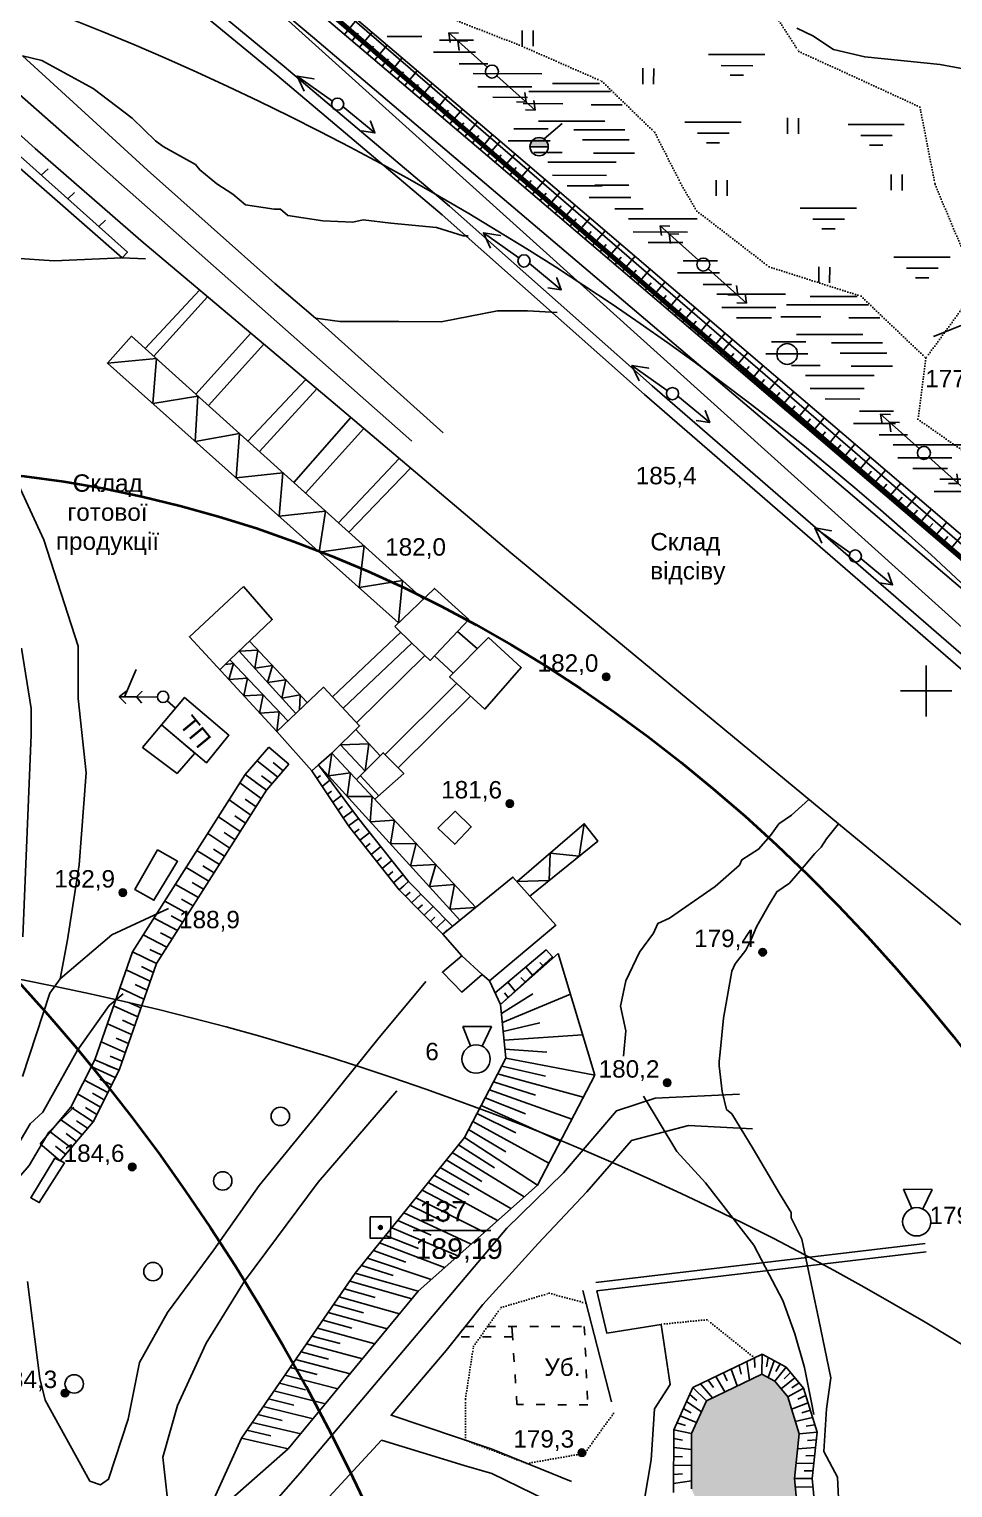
# Model space of a CAD drawing. Header units: millimetres. Extents: x 6127 to 9314, y 4730 to 7085.
# Drawn here: x 7224.8 to 7405.2, y 6244.3 to 6529.3 of the extents above; entities that cross this region are included whole.
import ezdxf

# ---------------------------------------------------------------- set-up
doc = ezdxf.new("R2010")
doc.units = ezdxf.units.MM
doc.header["$LTSCALE"] = 0.7
doc.linetypes.add('ACAD_ISO03W100', pattern=[30, 12, -18])
doc.linetypes.add('ACAD_ISO07W100', pattern=[3, 0, -3])
for name, color, linetype in [('болото', 84, 'Continuous'), ('відм', 14, 'Continuous'), ('горизонталі', 22, 'Continuous'), ('горный отвод', 7, 'Continuous'), ('дерево', 7, 'Continuous'), ('Откос', 7, 'Continuous'), ('чорн', 255, 'Continuous')]:
    doc.layers.add(name, color=color, linetype=linetype)
doc.layers.add('ИзосеймРадиус', color=90, linetype='Continuous', lineweight=30)
doc.styles.get("Standard").update_dxf_attribs({"font": 'arial.ttf'})

# ---------------------------------------------------------------- blocks, each defined once
blk = doc.blocks.new('1')
at = {"layer": 'чорн', "color": 7, "ltscale": 0.2, "transparency": 33554687}
for p, q in [((5601.51, 1990.78), (5598.6, 1986.67)), ((5594.99, 1981.51), (5597.87, 1985.63))]:
    blk.add_line(p, q, dxfattribs=at)
for points in [[(5601.51, 1990.78), (5600.59, 1990.54)], [(5601.51, 1990.78), (5601.59, 1989.83)], [(5600.83, 1989.82), (5599.91, 1989.58)], [(5600.83, 1989.82), (5600.92, 1988.87)], [(5595.66, 1982.47), (5595.57, 1983.42)], [(5594.99, 1981.51), (5594.9, 1982.46)], [(5594.99, 1981.51), (5595.9, 1981.75)], [(5595.66, 1982.47), (5596.58, 1982.71)]]:
    blk.add_lwpolyline(points, dxfattribs=at)
blk.add_circle((5598.25, 1986.14), 0.633, dxfattribs=at)

msp = doc.modelspace()

# ---------------------------------------------------------------- hatches: boundary and pattern name
at = {"layer": 'відм', "ltscale": 0.2, "true_color": 0x000000}
h = msp.add_hatch(color=18, dxfattribs=at)
h.dxf.hatch_style = 1
h.paths.add_polyline_path([(7338.22, 6402.75, 1), (7336.76, 6402.75, 1)])
h = msp.add_hatch(color=18, dxfattribs=at)
h.dxf.hatch_style = 1
h.paths.add_polyline_path([(7319.39, 6377.99, 1), (7317.93, 6378, 1)])
h = msp.add_hatch(color=18, dxfattribs=at)
h.dxf.hatch_style = 1
h.paths.add_polyline_path([(7243.78, 6360.59, 1), (7242.32, 6360.59, 1)])
h = msp.add_hatch(color=18, dxfattribs=at)
h.dxf.hatch_style = 1
h.paths.add_polyline_path([(7368.79, 6348.95, 1), (7367.33, 6348.95, 1)])
h = msp.add_hatch(color=18, dxfattribs=at)
h.dxf.hatch_style = 1
h.paths.add_polyline_path([(7350.15, 6323.45, 1), (7348.68, 6323.45, 1)])
h = msp.add_hatch(color=18, dxfattribs=at)
h.dxf.hatch_style = 1
h.paths.add_polyline_path([(7245.62, 6307, 1), (7244.16, 6307, 1)])
h = msp.add_hatch(color=18, dxfattribs=at)
h.dxf.hatch_style = 1
h.paths.add_polyline_path([(7232.49, 6262.82, 1), (7231.02, 6262.82, 1)])
h = msp.add_hatch(color=18, dxfattribs=at)
h.dxf.hatch_style = 1
h.paths.add_polyline_path([(7333.49, 6251.19, 1), (7332.02, 6251.19, 1)])
at = {"layer": 'чорн', "ltscale": 0.2, "true_color": 0x000000}
h = msp.add_hatch(color=18, dxfattribs=at)
h.dxf.hatch_style = 1
h.set_gradient(color1=(0, 0, 255), color2=(0, 0, 255), tint=1)
h.paths.add_polyline_path([(7323.01, 6507.45, 0.174195), (7322.6, 6506.32, 0.009016), (7322.6, 6506.25), (7326.17, 6506.29, 0.002766), (7326.17, 6506.31, 0.174195), (7325.76, 6507.45)])
h.paths.add_polyline_path([(7325.76, 6507.45, 0.471354), (7323.01, 6507.45)])
h = msp.add_hatch(color=18, dxfattribs=at)
h.dxf.hatch_style = 1
h.paths.add_polyline_path([(7293.74, 6295.17, 1), (7293, 6295.17, 1)])
h = msp.add_hatch(color=18, dxfattribs=at)
h.dxf.hatch_style = 1
h.paths.add_polyline_path([(7354.16, 6254.93), (7354.15, 6244.12), (7357.28, 6236.9), (7363.18, 6231.66), (7371.9, 6229.86), (7374.37, 6231.09), (7375.05, 6237.89), (7374.28, 6246.15), (7375.18, 6254.84), (7372.95, 6262.11), (7370.43, 6265.16), (7367.87, 6266.53), (7357.06, 6261.32)])

# ---------------------------------------------------------------- linework, layer by layer
at = {"color": 18, "ltscale": 0.2, "true_color": 0x000000}
msp.add_line((7190.9, 6607.09), (7460.95, 6363.77), dxfattribs=at)
at = {"color": 1, "ltscale": 0.2}
for centre, radius in [((7031.15, 6019.46), 550), ((7118.46, 5800.5), 553)]:
    msp.add_circle(centre, radius, dxfattribs=at)
at = {"layer": 'болото', "color": 18, "ltscale": 0.2, "true_color": 0x000000}
for p, q in [((7294.7, 6527.84), (7301.5, 6527.83)), ((7304.9, 6527.11), (7311.57, 6527.11)), ((7303.78, 6524.75), (7311.96, 6524.74)), ((7308.79, 6522.49), (7314.34, 6522.48)), ((7311.5, 6520.57), (7324.91, 6520.56)), ((7312.42, 6518), (7322.99, 6517.98)), ((7322.38, 6517.08), (7338.36, 6517.06)), ((7327, 6518.66), (7336.19, 6518.65)), ((7315.32, 6515.95), (7322.13, 6515.94)), ((7321.25, 6514.71), (7329.05, 6514.7)), ((7334.53, 6514.49), (7340.61, 6514.49)), ((7324.29, 6511.27), (7337.23, 6511.26)), ((7319.46, 6509.82), (7326.13, 6509.82)), ((7331.16, 6509.61), (7341.13, 6509.6)), ((7318.34, 6507.46), (7326.53, 6507.45)), ((7323.35, 6505.2), (7328.9, 6505.19)), ((7332.87, 6507.63), (7341.99, 6507.62)), ((7326.06, 6503.28), (7339.47, 6503.27)), ((7334.98, 6505.05), (7343.04, 6505.04)), ((7326.98, 6500.71), (7337.55, 6500.7)), ((7329.89, 6498.66), (7336.69, 6498.65)), ((7335.26, 6498.77), (7341.93, 6498.76)), ((7334.14, 6496.4), (7342.33, 6496.39)), ((7339.15, 6494.15), (7344.7, 6494.14)), ((7341.86, 6492.23), (7355.27, 6492.21)), ((7342.78, 6489.65), (7353.35, 6489.64)), ((7345.69, 6487.6), (7352.49, 6487.6)), ((7352.53, 6484.03), (7359.21, 6484.02)), ((7351.41, 6481.66), (7359.6, 6481.65)), ((7356.43, 6479.4), (7361.98, 6479.4)), ((7359.13, 6477.49), (7372.54, 6477.47)), ((7377.37, 6477.02), (7386.55, 6477.01)), ((7360.06, 6474.91), (7370.62, 6474.9)), ((7372.74, 6475.44), (7388.73, 6475.42)), ((7362.96, 6472.86), (7369.76, 6472.85)), ((7371.61, 6473.07), (7379.41, 6473.06)), ((7384.89, 6472.85), (7390.97, 6472.85)), ((7369.82, 6468.18), (7376.5, 6468.18)), ((7374.65, 6469.63), (7387.6, 6469.62)), ((7368.7, 6465.82), (7376.89, 6465.81)), ((7381.52, 6467.97), (7391.49, 6467.96)), ((7383.23, 6465.99), (7392.35, 6465.98)), ((7373.72, 6463.56), (7379.27, 6463.55)), ((7385.34, 6463.41), (7393.4, 6463.41)), ((7376.42, 6461.64), (7389.83, 6461.63)), ((7377.34, 6459.07), (7387.91, 6459.06)), ((7380.25, 6457.02), (7387.05, 6457.01)), ((7386.95, 6454.62), (7393.62, 6454.62)), ((7385.83, 6452.26), (7394.02, 6452.25)), ((7390.84, 6450), (7396.39, 6449.99)), ((7393.55, 6448.08), (7406.96, 6448.07)), ((7394.47, 6445.51), (7405.04, 6445.5)), ((7397.38, 6443.46), (7404.18, 6443.45)), ((7402.69, 6441.34), (7409.36, 6441.33)), ((7401.57, 6438.97), (7409.76, 6438.96))]:
    msp.add_line(p, q, dxfattribs=at)
for points in [[(7357.51, 6524.3), (7368.49, 6524.29)], [(7359.98, 6522.14), (7366.14, 6522.13)], [(7361.71, 6520.25), (7364.3, 6520.25)], [(7352.87, 6511.09), (7363.85, 6511.07)], [(7355.34, 6508.93), (7361.5, 6508.92)], [(7384.75, 6510.64), (7395.73, 6510.62)], [(7387.22, 6508.48), (7393.38, 6508.47)], [(7357.07, 6507.04), (7359.66, 6507.04)], [(7388.95, 6506.59), (7391.54, 6506.59)], [(7375.42, 6494.28), (7386.4, 6494.27)], [(7377.89, 6492.13), (7384.04, 6492.12)], [(7379.62, 6490.24), (7382.21, 6490.24)], [(7393.72, 6484.73), (7404.7, 6484.72)], [(7396.19, 6482.58), (7402.35, 6482.57)], [(7397.93, 6480.69), (7400.51, 6480.69)]]:
    msp.add_lwpolyline(points, dxfattribs=at)
at = {"layer": 'відм', "color": 18, "ltscale": 0.2, "true_color": 0x000000}
for centre in [(7337.49, 6402.75), (7318.66, 6377.99), (7243.05, 6360.59), (7368.06, 6348.95), (7349.41, 6323.45), (7244.89, 6307), (7231.75, 6262.82), (7332.76, 6251.19)]:
    msp.add_circle(centre, 0.733, dxfattribs=at)
at = {"layer": 'горизонталі', "color": 18, "true_color": 0x000000}
for points in [[(7410.42, 6529.41), (7413.95, 6527.95), (7417.68, 6525.87), (7417.67, 6522.55), (7410.41, 6520.9), (7402.74, 6522.36), (7388.01, 6523.83), (7381.88, 6525.29), (7377.84, 6527.99), (7374.73, 6529.45)], [(7310.54, 6488.9), (7309.54, 6488.86), (7304.35, 6490.52), (7295.43, 6491.36), (7290.04, 6491.99), (7287.96, 6491.58), (7282.15, 6491.79), (7275.31, 6492.84), (7273.85, 6494.09), (7272.61, 6494.09), (7267.01, 6494.92), (7264.52, 6497), (7261.41, 6499.08), (7258.09, 6501.78), (7257.27, 6502.82), (7253.12, 6505.11), (7250.94, 6506.36), (7249.43, 6507.48), (7244.88, 6511.9), (7237.24, 6517.68), (7227.25, 6523.17), (7223.48, 6524.08)], [(7192.72, 6485.69), (7214.09, 6485.05), (7229.65, 6483.99), (7242.93, 6484.6), (7247.49, 6484.38)], [(7280.71, 6472.84), (7285.43, 6472.15), (7297.01, 6472.13), (7305.27, 6472.12), (7316.28, 6474.24), (7322.13, 6474.23), (7327.9, 6473.9)], [(7408.28, 6471.94), (7404.54, 6470.49), (7401.43, 6469.25)], [(7340.88, 6328.64), (7341.31, 6333.62), (7340.27, 6338.4), (7341.32, 6343.37), (7344.02, 6348.97), (7346.72, 6352.7), (7347.55, 6354.57), (7349.84, 6355.61), (7358.77, 6361.82), (7363.54, 6365.96), (7363.96, 6367), (7367.28, 6369.07), (7369.57, 6371.77), (7371.23, 6374.05), (7373.72, 6375.7), (7377.05, 6378.81)], [(7383.1, 6238.16), (7382.7, 6246.39), (7380.04, 6251.42), (7380.51, 6259.77), (7381.37, 6265.78), (7379.01, 6277.14), (7377.78, 6283.02), (7375.7, 6292.91), (7373.63, 6297.07), (7373.63, 6298.1), (7371.35, 6301.84), (7366.18, 6310.56), (7362.03, 6317.41), (7361, 6318.24), (7360.17, 6321.77), (7359.56, 6326.75), (7359.56, 6327.58), (7359.77, 6329.45), (7360.4, 6336.09), (7362.07, 6345.22), (7362.69, 6346.67), (7364.77, 6349.36), (7365.81, 6351.44), (7366.85, 6353.93), (7367.47, 6354.96), (7369.35, 6358.28), (7370.8, 6360.77), (7373.29, 6362.42), (7376.2, 6365.74), (7378.28, 6368.23), (7379.52, 6369.47), (7380.56, 6371.13), (7382.85, 6374.03)], [(7230.81, 6343.74), (7240.89, 6352.38), (7252.01, 6357.49)], [(7222.1, 6310.55), (7224.96, 6315.43), (7227.4, 6317.73), (7234.17, 6329.83), (7240.38, 6338.55), (7243.1, 6340.84)], [(7344.78, 6320.85), (7351.32, 6310), (7356.87, 6303.88), (7361.83, 6297.5), (7366.31, 6291.73), (7369.33, 6286.01), (7372.02, 6280.92), (7374.34, 6274.39), (7376.24, 6267.86), (7377.38, 6261.99), (7378.03, 6258.66)], [(7233.46, 6318.7), (7228.58, 6313.83), (7226.69, 6310.63), (7224.74, 6307.32), (7221.53, 6303.54)]]:
    msp.add_lwpolyline(points, dxfattribs=at)
at = {"layer": 'горный отвод', "color": 18, "ltscale": 0.2, "true_color": 0x000000}
for points in [[(6833.81, 6399.02), (7050.49, 6541.99), (7159.64, 6603.79), (7192.72, 6605.52), (7214.71, 6594.41), (7446.38, 6394.62), (7812.87, 6318.98), (7813.33, 6270.44), (8212.54, 6212.33), (8210.56, 6196.61), (8228.28, 6077.75), (8075.07, 6062.83), (7942.18, 6050.2), (7867.23, 6042.06), (7881.29, 5852.33), (7884.37, 5811.65), (7998.72, 5796.99), (8009.93, 5714.66)], [(6920.99, 5597.24), (6918.57, 5727.75), (6921.2, 5779.95), (6861.62, 5921.06), (6818.67, 5957.18), (6574.79, 6074.63), (6708.61, 6295.21), (6826.26, 6401.67), (6833.8, 6396.61), (7051.54, 6540.28), (7160.22, 6601.81), (7192.29, 6603.48), (7213.58, 6592.73), (7445.46, 6392.76), (7810.88, 6317.34), (7811.33, 6268.71), (8210.3, 6210.63), (8208.53, 6196.59), (8208.57, 6196.32)], [(6920.99, 5597.24), (6918.58, 5727.75), (6921.21, 5779.95), (6861.62, 5921.06), (6818.67, 5957.19), (6574.8, 6074.63), (6708.61, 6295.21), (6826.26, 6401.67), (6833.8, 6396.61), (7051.54, 6540.27), (7160.22, 6601.81), (7192.29, 6603.48), (7213.58, 6592.73), (7445.46, 6392.75), (7810.88, 6317.34), (7811.33, 6268.7), (8210.3, 6210.62), (8208.53, 6196.59), (8208.57, 6196.32)], [(6920.99, 5597.24), (6918.58, 5727.75), (6921.21, 5779.95), (6861.62, 5921.06), (6818.67, 5957.19), (6574.8, 6074.63), (6708.61, 6295.21), (6826.26, 6401.67), (6833.8, 6396.61), (7051.54, 6540.27), (7160.22, 6601.81), (7192.29, 6603.48), (7213.58, 6592.73), (7445.46, 6392.75), (7810.88, 6317.34), (7811.33, 6268.7), (8210.3, 6210.62), (8208.53, 6196.59), (8208.57, 6196.32)], [(6920.99, 5597.24), (6918.58, 5727.75), (6921.21, 5779.95), (6861.62, 5921.06), (6818.67, 5957.19), (6574.8, 6074.63), (6708.62, 6295.21), (6826.26, 6401.67), (6833.8, 6396.61), (7051.54, 6540.27), (7160.22, 6601.81), (7192.29, 6603.48), (7213.58, 6592.73), (7445.46, 6392.75), (7810.87, 6317.34), (7811.33, 6268.7), (8210.29, 6210.62), (8208.53, 6196.59), (8208.57, 6196.32)]]:
    msp.add_lwpolyline(points, dxfattribs=at)
at = {"layer": 'горный отвод', "color": 18, "lineweight": 200, "ltscale": 0.2, "true_color": 0x000000}
msp.add_lwpolyline([(6920.99, 5597.24), (6918.57, 5727.75), (6921.2, 5779.95), (6861.62, 5921.06), (6818.67, 5957.18), (6574.79, 6074.63), (6708.61, 6295.21), (6826.26, 6401.68), (6833.8, 6396.61), (7051.54, 6540.28), (7160.22, 6601.81), (7192.29, 6603.48), (7213.58, 6592.73), (7445.46, 6392.76), (7810.88, 6317.34), (7811.34, 6268.71), (8210.3, 6210.63), (8208.53, 6196.59), (8208.57, 6196.32)], dxfattribs=at)
at = {"layer": 'дерево', "color": 18, "ltscale": 0.2, "true_color": 0x000000}
for centre in [(7273.83, 6316.88), (7262.58, 6304.28), (7248.95, 6286.57), (7233.55, 6264.62)]:
    msp.add_circle(centre, 1.8, dxfattribs=at)
at = {"layer": 'ИзосеймРадиус', "color": 5, "lineweight": 40, "ltscale": 0.2}
for centre in [(7199.06, 6028.97), (7033.19, 6020.11)]:
    msp.add_ellipse(centre, major_axis=(6.57, -414.64), ratio=0.737732, dxfattribs=at)
at = {"layer": 'Откос', "color": 18, "true_color": 0x000000}
for p, q in [((7286.38, 6528.25), (7288.8, 6531.14)), ((7287.85, 6527), (7289.06, 6528.45)), ((7289.32, 6525.76), (7291.74, 6528.64)), ((7290.79, 6524.51), (7292, 6525.95)), ((7292.26, 6523.26), (7294.69, 6526.14)), ((7293.73, 6522.01), (7294.94, 6523.45)), ((7295.2, 6520.76), (7297.63, 6523.65)), ((7296.67, 6519.51), (7297.88, 6520.96)), ((7298.14, 6518.27), (7300.57, 6521.15)), ((7299.61, 6517.02), (7300.82, 6518.46)), ((7301.08, 6515.77), (7303.51, 6518.65)), ((7302.55, 6514.52), (7303.77, 6515.96)), ((7304.02, 6513.27), (7306.45, 6516.15)), ((7306.96, 6510.78), (7309.4, 6513.65)), ((7305.49, 6512.02), (7306.71, 6513.46)), ((7308.43, 6509.53), (7309.65, 6510.97)), ((7309.9, 6508.28), (7312.34, 6511.15)), ((7311.37, 6507.03), (7312.59, 6508.47)), ((7312.84, 6505.78), (7315.28, 6508.66)), ((7314.31, 6504.54), (7316.75, 6507.41)), ((7314.31, 6504.54), (7315.53, 6505.97)), ((7315.77, 6503.28), (7317, 6504.72)), ((7317.24, 6502.03), (7319.68, 6504.91)), ((7320.17, 6499.53), (7322.61, 6502.4)), ((7318.7, 6500.78), (7319.93, 6502.22)), ((7321.63, 6498.28), (7322.86, 6499.72)), ((7323.1, 6497.03), (7325.54, 6499.9)), ((7324.56, 6495.78), (7325.79, 6497.22)), ((7326.03, 6494.53), (7328.48, 6497.4)), ((7327.49, 6493.28), (7328.72, 6494.72)), ((7328.96, 6492.03), (7331.41, 6494.9)), ((7330.43, 6490.78), (7331.65, 6492.21)), ((7331.89, 6489.53), (7334.34, 6492.4)), ((7333.36, 6488.28), (7334.58, 6489.71)), ((7334.82, 6487.03), (7337.27, 6489.9)), ((7336.29, 6485.78), (7337.51, 6487.21)), ((7337.75, 6484.53), (7340.2, 6487.4)), ((7339.22, 6483.28), (7340.44, 6484.71)), ((7340.68, 6482.02), (7343.13, 6484.89)), ((7343.61, 6479.52), (7346.06, 6482.39)), ((7342.15, 6480.77), (7343.37, 6482.21)), ((7345.08, 6478.27), (7346.3, 6479.71)), ((7346.54, 6477.02), (7348.99, 6479.89)), ((7348.01, 6475.77), (7349.23, 6477.21)), ((7349.47, 6474.52), (7351.92, 6477.39)), ((7350.94, 6473.27), (7352.16, 6474.71)), ((7352.4, 6472.02), (7354.85, 6474.89)), ((7353.87, 6470.77), (7355.09, 6472.2)), ((7355.33, 6469.52), (7357.78, 6472.39)), ((7356.8, 6468.27), (7358.02, 6469.7)), ((7358.26, 6467.02), (7360.71, 6469.89)), ((7359.73, 6465.77), (7362.18, 6468.64)), ((7359.73, 6465.77), (7360.95, 6467.2)), ((7361.22, 6464.49), (7362.45, 6465.92)), ((7362.72, 6463.21), (7365.16, 6466.08)), ((7364.21, 6461.94), (7365.43, 6463.37)), ((7365.7, 6460.66), (7368.15, 6463.53)), ((7367.2, 6459.38), (7368.42, 6460.82)), ((7368.69, 6458.11), (7371.14, 6460.98)), ((7370.19, 6456.83), (7371.41, 6458.27)), ((7371.68, 6455.55), (7374.13, 6458.42)), ((7373.17, 6454.28), (7374.4, 6455.71)), ((7374.67, 6453), (7377.11, 6455.87)), ((7376.16, 6451.72), (7377.38, 6453.16)), ((7377.66, 6450.45), (7380.1, 6453.32)), ((7379.15, 6449.17), (7380.37, 6450.61)), ((7380.64, 6447.89), (7383.09, 6450.77)), ((7383.63, 6445.34), (7386.07, 6448.21)), ((7382.14, 6446.62), (7383.36, 6448.05)), ((7385.13, 6444.06), (7386.35, 6445.5)), ((7386.62, 6442.79), (7389.06, 6445.66)), ((7388.11, 6441.51), (7389.33, 6442.95)), ((7389.61, 6440.23), (7392.05, 6443.11)), ((7391.1, 6438.96), (7392.32, 6440.39)), ((7392.6, 6437.68), (7395.04, 6440.55)), ((7394.09, 6436.4), (7395.31, 6437.84)), ((7395.58, 6435.13), (7398.02, 6438)), ((7397.08, 6433.85), (7398.3, 6435.29)), ((7398.57, 6432.57), (7401.01, 6435.45)), ((7400.06, 6431.3), (7401.28, 6432.73)), ((7401.56, 6430.02), (7404, 6432.89)), ((7403.05, 6428.74), (7404.27, 6430.18)), ((7404.55, 6427.47), (7406.99, 6430.34)), ((7364.95, 6268.98), (7365.47, 6265.37)), ((7366.45, 6269.7), (7366.56, 6267.83)), ((7367.96, 6270.43), (7367.87, 6266.53)), ((7367.96, 6270.43), (7367.87, 6266.53)), ((7369.14, 6269.8), (7368.82, 6267.99)), ((7370.31, 6269.16), (7369.15, 6265.85)), ((7358.93, 6266.08), (7360.67, 6263.06)), ((7360.44, 6266.8), (7361.15, 6265.22)), ((7361.94, 6267.53), (7363.07, 6264.22)), ((7363.44, 6268.25), (7363.86, 6266.52)), ((7372.67, 6267.89), (7370.43, 6265.16)), ((7372.67, 6267.89), (7370.43, 6265.16)), ((7371.49, 6268.53), (7370.64, 6267.02)), ((7374.37, 6265.84), (7371.69, 6263.64)), ((7373.52, 6266.87), (7372.29, 6265.63)), ((7354.42, 6263.9), (7355.74, 6262.61)), ((7354.42, 6263.9), (7357.06, 6261.32)), ((7355.93, 6264.62), (7358.26, 6261.9)), ((7357.43, 6265.35), (7358.45, 6263.91)), ((7376.06, 6263.79), (7372.95, 6262.11)), ((7376.06, 6263.79), (7372.95, 6262.11)), ((7375.22, 6264.82), (7373.77, 6263.85)), ((7353.18, 6261.16), (7356.09, 6259.19)), ((7353.8, 6262.53), (7355.19, 6261.39)), ((7376.95, 6260.92), (7373.69, 6259.69)), ((7376.51, 6262.36), (7374.91, 6261.63)), ((7351.93, 6258.42), (7355.13, 6257.06)), ((7352.55, 6259.79), (7354.08, 6258.96)), ((7377.83, 6258.05), (7374.44, 6257.27)), ((7377.39, 6259.49), (7375.73, 6258.98)), ((7350.69, 6255.68), (7354.16, 6254.93)), ((7350.69, 6255.68), (7354.16, 6254.93)), ((7351.31, 6257.05), (7352.98, 6256.52)), ((7378.71, 6255.19), (7375.18, 6254.84)), ((7378.71, 6255.19), (7375.18, 6254.84)), ((7378.27, 6256.62), (7376.54, 6256.34)), ((7350.68, 6253.93), (7352.42, 6253.66)), ((7350.68, 6252.17), (7354.15, 6251.84)), ((7378.4, 6252.17), (7374.88, 6251.95)), ((7378.55, 6253.68), (7376.79, 6253.54)), ((7350.68, 6250.42), (7352.42, 6250.36)), ((7350.68, 6248.67), (7354.15, 6248.75)), ((7378.08, 6249.15), (7374.58, 6249.05)), ((7378.24, 6250.66), (7376.48, 6250.58)), ((7350.68, 6246.91), (7352.41, 6247.06)), ((7377.76, 6246.14), (7374.28, 6246.15)), ((7377.76, 6246.14), (7376.02, 6246.14)), ((7377.92, 6247.64), (7376.17, 6247.62)), ((7350.67, 6245.16), (7354.15, 6245.67)), ((7377.92, 6244.48), (7374.43, 6244.5))]:
    msp.add_line(p, q, dxfattribs=at)
at = {"layer": 'Откос', "color": 18, "ltscale": 0.5, "true_color": 0x000000}
for p, q in [((7275.5, 6385.66), (7271.58, 6389.02)), ((7273.31, 6383.12), (7269.28, 6386.34)), ((7274.4, 6384.39), (7272.42, 6386.04)), ((7279.95, 6384.41), (7281.28, 6385.56)), ((7271.13, 6380.58), (7266.98, 6383.66)), ((7272.22, 6381.85), (7270.18, 6383.43)), ((7280.98, 6382.88), (7281.69, 6383.47)), ((7282.01, 6381.34), (7283.52, 6382.57)), ((7270.11, 6378.97), (7265.93, 6382.01)), ((7271.13, 6380.58), (7269.06, 6382.12)), ((7283.04, 6379.8), (7283.84, 6380.43)), ((7268.06, 6375.75), (7263.83, 6378.71)), ((7269.08, 6377.36), (7266.98, 6378.86)), ((7284.06, 6378.26), (7285.76, 6379.58)), ((7285.09, 6376.72), (7285.99, 6377.4)), ((7266.01, 6372.53), (7261.73, 6375.41)), ((7267.04, 6374.14), (7264.91, 6375.6)), ((7286.12, 6375.18), (7288.01, 6376.58)), ((7287.14, 6373.64), (7289.13, 6375.09)), ((7287.14, 6373.64), (7288.13, 6374.37)), ((7263.96, 6369.3), (7259.64, 6372.11)), ((7264.99, 6370.91), (7262.84, 6372.34)), ((7288.24, 6372.25), (7289.23, 6372.98)), ((7289.34, 6370.86), (7291.3, 6372.34)), ((7261.91, 6366.08), (7257.54, 6368.81)), ((7262.94, 6367.69), (7260.76, 6369.08)), ((7290.45, 6369.47), (7291.41, 6370.22)), ((7291.55, 6368.07), (7293.47, 6369.6)), ((7259.87, 6362.86), (7255.44, 6365.51)), ((7260.89, 6364.47), (7258.69, 6365.82)), ((7292.65, 6366.68), (7293.6, 6367.45)), ((7293.75, 6365.29), (7295.64, 6366.85)), ((7294.85, 6363.9), (7295.78, 6364.69)), ((7295.95, 6362.51), (7297.81, 6364.11)), ((7297.05, 6361.11), (7298.89, 6362.74)), ((7257.82, 6359.64), (7253.34, 6362.21)), ((7258.84, 6361.25), (7256.62, 6362.56)), ((7297.05, 6361.11), (7297.97, 6361.93)), ((7298.27, 6359.88), (7299.18, 6360.7)), ((7299.49, 6358.64), (7301.3, 6360.29)), ((7255.77, 6356.42), (7251.25, 6358.91)), ((7256.79, 6358.03), (7254.55, 6359.3)), ((7300.7, 6357.4), (7301.6, 6358.24)), ((7301.92, 6356.17), (7303.71, 6357.85)), ((7253.72, 6353.19), (7249.15, 6355.62)), ((7254.75, 6354.81), (7252.47, 6356.04)), ((7303.14, 6354.93), (7304.02, 6355.78)), ((7304.36, 6353.69), (7306.12, 6355.4)), ((7251.67, 6349.97), (7247.05, 6352.32)), ((7252.7, 6351.58), (7250.4, 6352.77)), ((7305.57, 6352.46), (7306.45, 6353.32)), ((7249.63, 6346.75), (7244.95, 6349.02)), ((7249.63, 6346.75), (7244.95, 6349.02)), ((7250.65, 6348.36), (7248.33, 6349.51)), ((7316.85, 6338.72), (7328.11, 6348.68)), ((7249.02, 6345.01), (7246.68, 6346.14)), ((7248.41, 6343.28), (7243.72, 6345.5)), ((7247.19, 6339.8), (7242.49, 6341.99)), ((7247.8, 6341.54), (7245.45, 6342.64)), ((7317.03, 6336.98), (7323.16, 6340.85)), ((7317.2, 6335.24), (7330.49, 6340.76)), ((7245.97, 6336.33), (7241.26, 6338.47)), ((7246.58, 6338.06), (7244.23, 6339.15)), ((7244.76, 6332.85), (7240.03, 6334.96)), ((7245.37, 6334.59), (7243.01, 6335.65)), ((7317.37, 6333.49), (7324.53, 6335.14)), ((7243.54, 6329.38), (7238.8, 6331.44)), ((7244.15, 6331.11), (7241.78, 6332.16)), ((7317.55, 6331.75), (7332.87, 6332.83)), ((7242.93, 6327.64), (7240.56, 6328.66)), ((7317.72, 6330.01), (7325.89, 6329.44)), ((7241.59, 6324.46), (7236.9, 6326.6)), ((7242.32, 6325.9), (7237.57, 6327.93)), ((7242.32, 6325.9), (7239.95, 6326.91)), ((7317.09, 6326.72), (7325.61, 6324.74)), ((7317.9, 6328.27), (7335.25, 6324.91)), ((7317.9, 6328.27), (7335.25, 6324.91)), ((7240.14, 6321.58), (7235.56, 6323.96)), ((7240.87, 6323.02), (7238.55, 6324.15)), ((7315.47, 6323.62), (7323.68, 6321.05)), ((7316.28, 6325.17), (7333.01, 6320.62)), ((7238.68, 6318.7), (7234.23, 6321.32)), ((7239.41, 6320.14), (7237.15, 6321.39)), ((7313.85, 6320.53), (7321.75, 6317.36)), ((7314.66, 6322.08), (7330.77, 6316.33)), ((7237.23, 6315.82), (7232.89, 6318.68)), ((7237.23, 6315.82), (7232.89, 6318.68)), ((7237.95, 6317.26), (7235.76, 6318.63)), ((7312.23, 6317.43), (7319.82, 6313.67)), ((7313.04, 6318.98), (7328.53, 6312.04)), ((7235.09, 6313.28), (7230.89, 6316.28)), ((7236.16, 6314.55), (7234.02, 6316.01)), ((7310.61, 6314.34), (7317.89, 6309.97)), ((7311.42, 6315.88), (7326.28, 6307.76)), ((7230.83, 6308.19), (7226.88, 6311.5)), ((7232.96, 6310.73), (7228.88, 6313.89)), ((7234.03, 6312), (7231.96, 6313.55)), ((7309.8, 6312.79), (7324.04, 6303.47)), ((7309.8, 6312.79), (7324.04, 6303.47)), ((7231.9, 6309.46), (7229.89, 6311.08)), ((7307.43, 6309.84), (7321.45, 6301.16)), ((7308.62, 6311.31), (7315.68, 6306.81)), ((7305.06, 6306.89), (7318.86, 6298.86)), ((7306.25, 6308.37), (7313.2, 6304.19)), ((7302.69, 6303.94), (7316.27, 6296.56)), ((7303.88, 6305.42), (7310.72, 6301.56)), ((7300.32, 6301), (7313.68, 6294.25)), ((7301.51, 6302.47), (7308.24, 6298.94)), ((7297.95, 6298.05), (7311.09, 6291.95)), ((7299.14, 6299.52), (7305.76, 6296.31)), ((7295.58, 6295.1), (7308.5, 6289.64)), ((7296.77, 6296.57), (7303.28, 6293.68)), ((7293.21, 6292.15), (7305.91, 6287.34)), ((7294.4, 6293.63), (7300.8, 6291.06)), ((7290.84, 6289.2), (7303.32, 6285.04)), ((7292.03, 6290.68), (7298.32, 6288.43)), ((7288.47, 6286.26), (7300.74, 6282.73)), ((7288.47, 6286.26), (7294.6, 6284.49)), ((7289.66, 6287.73), (7295.84, 6285.81)), ((7286.35, 6283.19), (7292.34, 6281.49)), ((7287.41, 6284.72), (7299.53, 6281.27)), ((7284.24, 6280.12), (7290.07, 6278.49)), ((7285.29, 6281.65), (7297.11, 6278.33)), ((7283.18, 6278.59), (7294.7, 6275.4)), ((7281.06, 6275.52), (7292.29, 6272.47)), ((7282.12, 6277.05), (7287.8, 6275.49)), ((7278.94, 6272.45), (7289.87, 6269.53)), ((7280, 6273.98), (7285.54, 6272.49)), ((7276.82, 6269.38), (7287.46, 6266.6)), ((7277.88, 6270.92), (7283.27, 6269.49)), ((7274.7, 6266.31), (7285.04, 6263.67)), ((7275.76, 6267.85), (7281, 6266.49)), ((7272.58, 6263.25), (7282.63, 6260.74)), ((7273.64, 6264.78), (7278.74, 6263.49)), ((7270.46, 6260.18), (7280.21, 6257.8)), ((7271.52, 6261.71), (7276.47, 6260.49)), ((7269.4, 6258.64), (7274.2, 6257.49)), ((7267.28, 6255.58), (7271.94, 6254.49)), ((7268.34, 6257.11), (7277.8, 6254.87)), ((7266.22, 6254.04), (7275.39, 6251.94))]:
    msp.add_line(p, q, dxfattribs=at)
at = {"layer": 'чорн', "color": 18, "true_color": 0x000000}
for p, q in [((7259.38, 6556.12), (7316.75, 6507.41)), ((7256.98, 6553.22), (7314.31, 6504.54)), ((7316.75, 6507.41), (7362.18, 6468.64)), ((7314.31, 6504.54), (7359.73, 6465.77)), ((7362.18, 6468.64), (7427.9, 6412.47)), ((7359.73, 6465.77), (7425.46, 6409.59)), ((7367.96, 6270.43), (7354.42, 6263.9)), ((7372.67, 6267.89), (7367.96, 6270.43)), ((7367.87, 6266.53), (7357.06, 6261.32)), ((7370.43, 6265.16), (7367.87, 6266.53)), ((7376.06, 6263.79), (7372.67, 6267.89)), ((7354.42, 6263.9), (7350.69, 6255.68)), ((7372.95, 6262.11), (7370.43, 6265.16)), ((7378.71, 6255.19), (7376.06, 6263.79)), ((7357.06, 6261.32), (7354.16, 6254.93)), ((7375.18, 6254.84), (7372.95, 6262.11)), ((7350.69, 6255.68), (7350.67, 6243.41)), ((7354.16, 6254.93), (7354.15, 6244.12)), ((7374.28, 6246.15), (7375.18, 6254.84)), ((7377.76, 6246.14), (7378.71, 6255.19)), ((7375.05, 6237.89), (7374.28, 6246.15)), ((7378.54, 6237.88), (7377.76, 6246.14))]:
    msp.add_line(p, q, dxfattribs=at)
at = {"layer": 'чорн', "color": 18, "ltscale": 0.2, "true_color": 0x000000}
for p, q in [((7325.36, 6507.81), (7328.9, 6510.81)), ((7322.6, 6506.25), (7326.17, 6506.29)), ((7399.99, 6404.99), (7399.99, 6394.99)), ((7394.99, 6399.99), (7404.99, 6399.99)), ((7394.99, 6399.99), (7394.99, 6399.99)), ((7394.99, 6399.99), (7399.99, 6399.99)), ((7315.09, 6334.42), (7309.49, 6334.43)), ((7309.49, 6334.43), (7311, 6330.64)), ((7313.24, 6330.59), (7315.09, 6334.42)), ((7401.19, 6302.63), (7395.6, 6302.64)), ((7395.6, 6302.64), (7397.19, 6298.88)), ((7399.34, 6298.8), (7401.19, 6302.63)), ((7299.75, 6294.58), (7314.94, 6294.56))]:
    msp.add_line(p, q, dxfattribs=at)
at = {"layer": 'чорн', "color": 18, "ltscale": 0.5, "true_color": 0x000000}
for p, q in [((7266.98, 6383.66), (7271.58, 6389.02)), ((7271.13, 6380.58), (7275.5, 6385.66)), ((7281.28, 6385.56), (7289.13, 6375.09)), ((7244.95, 6349.02), (7266.98, 6383.66)), ((7279.95, 6384.41), (7287.14, 6373.64)), ((7249.63, 6346.75), (7271.13, 6380.58)), ((7289.13, 6375.09), (7298.89, 6362.74)), ((7287.14, 6373.64), (7297.05, 6361.11)), ((7298.89, 6362.74), (7307.32, 6354.18)), ((7297.05, 6361.11), (7305.57, 6352.46)), ((7237.57, 6327.93), (7244.95, 6349.02)), ((7335.25, 6324.91), (7328.11, 6348.68)), ((7242.32, 6325.9), (7249.63, 6346.75)), ((7317.9, 6328.27), (7316.85, 6338.72)), ((7232.89, 6318.68), (7237.57, 6327.93)), ((7237.23, 6315.82), (7242.32, 6325.9)), ((7309.8, 6312.79), (7317.9, 6328.27)), ((7324.04, 6303.47), (7335.25, 6324.91)), ((7226.88, 6311.5), (7232.89, 6318.68)), ((7230.83, 6308.19), (7237.23, 6315.82)), ((7288.47, 6286.26), (7309.8, 6312.79)), ((7300.74, 6282.73), (7324.04, 6303.47)), ((7266.22, 6254.04), (7288.47, 6286.26)), ((7275.39, 6251.94), (7300.74, 6282.73)), ((7258.6, 6237.23), (7266.22, 6254.04)), ((7258.6, 6237.23), (7275.39, 6251.94))]:
    msp.add_line(p, q, dxfattribs=at)
at = {"layer": 'чорн', "color": 18, "linetype": 'ACAD_ISO07W100', "ltscale": 0.2, "true_color": 0x000000}
for points in [[(7417.07, 6610.08), (7402.31, 6595.44), (7400.78, 6577.68), (7400.76, 6564.92), (7384.81, 6542.04), (7371.24, 6530.9), (7375.12, 6524.91), (7398.79, 6514.04), (7401.74, 6498.92), (7407.1, 6486.16), (7411.81, 6481.22), (7399.95, 6464.99), (7398.4, 6453.05), (7411.87, 6443.62), (7423.83, 6446.67), (7438.65, 6465.38), (7454.22, 6470.29), (7461.57, 6470.28), (7458.73, 6456.13), (7443.23, 6437.9), (7427.94, 6431.29), (7413.94, 6424.4)], [(7241.42, 6570.53), (7254.96, 6572.29), (7262.14, 6568.81), (7278.08, 6559.14), (7290.42, 6547.79), (7300.08, 6535.37), (7306.96, 6531.44), (7321.07, 6525.92), (7336.67, 6519.06), (7346.99, 6509.06), (7352.03, 6499.18), (7355.2, 6493.72), (7369.34, 6482.82), (7387.3, 6477.08), (7399.95, 6464.99)], [(7338.93, 6258.87), (7333.3, 6251.06), (7322.01, 6249.08), (7309.99, 6253.62), (7310, 6261.71), (7311.57, 6271.96), (7316.95, 6279.53), (7326.37, 6282.33), (7333.55, 6280.38)], [(7366.45, 6269.7), (7357.16, 6277.16), (7348.2, 6276.26)]]:
    msp.add_lwpolyline(points, dxfattribs=at)
at = {"layer": 'чорн', "color": 18, "true_color": 0x000000}
for points in [[(7474.57, 6336.45), (7485.76, 6346.09), (7490.77, 6352.55), (7491.99, 6367.74), (7488.93, 6375.64), (7483.4, 6382.91), (7477.8, 6387.71), (7470.4, 6390.59), (7457.33, 6392), (7445.39, 6387.22), (7366.74, 6454.23), (7280.09, 6527.77), (7196.51, 6597.87)], [(7382.85, 6374.03), (7318.87, 6426.94), (7284.12, 6456.34), (7246.54, 6487.99), (7225.96, 6505.98), (7200.45, 6528.84), (7153.64, 6569.08)], [(7437.68, 6352.39), (7435.84, 6382.1), (7346.45, 6459.57), (7306.89, 6494.7), (7274.58, 6522), (7245.25, 6546.17), (7221.12, 6566.12)], [(7435.44, 6352.25), (7433.66, 6381.02), (7344.97, 6457.89), (7305.42, 6493), (7273.14, 6520.28), (7243.82, 6544.44), (7219.77, 6564.33)], [(7299.52, 6448.77), (7234.41, 6506.32), (7178.99, 6555.19)], [(7223.48, 6524.08), (7247.9, 6501.7), (7272.76, 6479.6), (7280.71, 6472.84), (7305.64, 6450.41)], [(7211.52, 6518.92), (7208.16, 6515.02), (7242.93, 6484.6), (7243.96, 6485.69), (7209.43, 6516.5)], [(7227.13, 6500.71), (7228.46, 6501.98)], [(7232.28, 6496.12), (7233.61, 6497.38)], [(7238.34, 6490.71), (7239.66, 6491.98)], [(7247.44, 6466.87), (7258.04, 6478.31)], [(7249.12, 6465.36), (7259.61, 6476.98)], [(7301.75, 6417.9), (7244.76, 6469.29), (7240.04, 6464.05), (7296.94, 6413.27)], [(7257.33, 6457.96), (7268.04, 6469.88)], [(7259.77, 6455.75), (7270.62, 6467.71)], [(7240.04, 6464.05), (7249.62, 6464.91), (7248.91, 6456.14), (7257.74, 6457.59), (7257.21, 6448.73), (7265.82, 6450.3), (7265.18, 6441.61), (7274.34, 6442.61), (7273.57, 6434.12), (7282.66, 6435.12), (7281.44, 6427.1), (7290.2, 6428.32), (7289.21, 6420.17), (7297.68, 6421.58), (7296.94, 6413.27)], [(7267.49, 6448.8), (7278.82, 6460.8)], [(7280.98, 6458.98), (7269.75, 6446.76)], [(7287.62, 6453.38), (7276.46, 6440.7)], [(7290.12, 6451.26), (7278.77, 6438.63)], [(7285.22, 6432.81), (7297.06, 6445.39)], [(7299.29, 6443.5), (7287.23, 6430.99)], [(7222.66, 6440.27), (7227.59, 6429.48), (7234.33, 6408.73), (7234.31, 6398.53), (7235.86, 6384.02), (7234.52, 6366.03), (7232.25, 6351.37), (7230.81, 6343.74), (7228.78, 6340.97), (7223.48, 6324.66)], [(7266.66, 6420.36), (7256.05, 6410.58), (7273.12, 6392.05)], [(7262.03, 6404.09), (7263.98, 6406.09), (7272.25, 6413.92), (7266.66, 6420.36)], [(7296.21, 6412.56), (7299.53, 6409.29), (7303.07, 6405.96), (7310.65, 6413.94), (7303.95, 6420.01), (7296.21, 6412.56)], [(7297.35, 6411.44), (7284.01, 6398.85)], [(7312.33, 6408.23), (7308.43, 6411.6)], [(7223.5, 6351.93), (7225.15, 6391.41), (7225.15, 6396.57), (7223.23, 6408.34)], [(7279.1, 6397.72), (7267.82, 6409.72)], [(7286.11, 6396.61), (7299.53, 6409.29)], [(7314.52, 6410.44), (7306.89, 6402.73), (7313.75, 6396.44), (7320.9, 6404.54), (7314.52, 6410.44)], [(7275.32, 6394.14), (7263.98, 6406.09)], [(7265.77, 6407.77), (7269.45, 6407.98), (7268.83, 6404.41), (7272.27, 6404.99), (7271.33, 6401.67), (7274.92, 6402.18), (7274.13, 6398.59), (7277.71, 6399.2), (7277.56, 6396.27)], [(7265.77, 6407.77), (7276.86, 6395.59)], [(7302.08, 6406.89), (7288.74, 6393.79)], [(7307.58, 6403.43), (7303.93, 6406.86)], [(7273.12, 6392.05), (7273.61, 6395.94), (7269.77, 6395.68), (7270.47, 6399.25), (7266.67, 6399.05), (7267.38, 6402.5), (7263.74, 6402.23), (7264.68, 6405.36), (7263.07, 6405.16)], [(7312.01, 6357.71), (7283.92, 6387.83), (7279.95, 6384.41), (7273.12, 6392.05), (7282.26, 6400.72), (7289.31, 6393.18), (7283.92, 6387.83), (7281.28, 6385.56), (7308.92, 6355.19)], [(7308.26, 6401.47), (7294.31, 6387.55)], [(7296.84, 6384.99), (7310.97, 6398.99)], [(7288.56, 6392.43), (7293.32, 6387.34)], [(7285.59, 6389.49), (7290.37, 6384.33), (7291.14, 6389.67), (7285.59, 6389.49)], [(7312.01, 6357.71), (7306.96, 6357.34), (7307.84, 6362.18), (7302.95, 6361.76), (7304.18, 6366.1), (7299.23, 6365.84), (7300.37, 6370.19), (7295.32, 6370.14), (7296.11, 6374.75), (7291.4, 6374.44), (7291.8, 6379.38), (7286.9, 6379.39), (7287.52, 6383.97), (7283.24, 6383.41), (7283.92, 6387.83)], [(7288.74, 6382.67), (7293.32, 6387.34), (7293.94, 6387.92), (7297.95, 6383.87), (7292.32, 6378.82)], [(7293.09, 6379.52), (7289.48, 6383.42)], [(7308, 6376.5), (7304.6, 6373.17)], [(7304.6, 6373.17), (7307.89, 6370.03), (7311.13, 6373.42), (7308, 6376.5), (7304.6, 6373.17)], [(7320.07, 6362.75), (7333.22, 6374.06), (7335.84, 6370.62), (7322.57, 6359.93)], [(7320.07, 6362.75), (7326.35, 6362.98), (7326.54, 6368.31), (7332.22, 6367.71), (7333.22, 6374.06)], [(7445.24, 6322.68), (7382.85, 6374.03)], [(7314.68, 6343.34), (7313.27, 6344.58), (7309.31, 6348.23), (7305.57, 6352.46), (7319.28, 6363.64), (7327.62, 6354.23), (7314.68, 6343.34)], [(7314.68, 6343.34), (7316.85, 6338.72), (7326.97, 6348.08), (7325.79, 6349.39), (7315.78, 6341.01)], [(7309.31, 6348.23), (7305.5, 6345.04), (7309.3, 6341.14), (7313.27, 6344.58)], [(7323.07, 6344.47), (7321.77, 6346.02)], [(7325.09, 6346.34), (7324.54, 6346.93)], [(7224.44, 6284.66), (7226.82, 6265.7), (7227.85, 6261.45), (7236.62, 6245.64), (7238.7, 6244.89), (7240.24, 6246), (7244.09, 6257.71), (7246.34, 6268.83), (7251.75, 6278.59), (7260.82, 6290.83), (7269.69, 6303.4), (7281.11, 6317.3), (7292.86, 6331.95), (7302.26, 6343.25)], [(7319.7, 6341.35), (7318.25, 6343.08)], [(7321.66, 6343.16), (7320.83, 6344.02)], [(7318.33, 6340.09), (7317.62, 6340.99)], [(7296.62, 6321.9), (7281.23, 6304.03), (7266.81, 6284.68), (7259.31, 6272.6), (7253.76, 6260.43), (7250.84, 6250.34), (7252.93, 6231.56), (7255, 6228.12), (7260.89, 6228.11), (7277.67, 6247.23), (7318.05, 6295.06), (7329.13, 6305.84), (7339.48, 6317.97), (7347.03, 6320.45), (7363.54, 6321.22)], [(7366.05, 6314.42), (7353.55, 6315.13), (7342.43, 6312.14), (7333.74, 6302.15), (7324.2, 6292.08), (7313.37, 6280.16), (7306.24, 6271.15), (7295.46, 6258.5), (7315.03, 6251.92), (7330.72, 6245.53)], [(7335.49, 6284.45), (7399.83, 6292.08)], [(7335.68, 6282.81), (7400.03, 6290.44)], [(7332.9, 6282.89), (7338.52, 6261.11)], [(7293.57, 6253.61), (7309.72, 6248.66), (7315.12, 6247.1), (7331.17, 6239.32), (7344.97, 6242.12), (7346.31, 6249.82), (7346.95, 6259.75), (7349.96, 6264.49), (7348.2, 6276.26), (7337.62, 6274.51), (7335.68, 6282.81)], [(7293.57, 6253.61), (7270.04, 6228.09), (7271.65, 6219.47), (7277, 6212.98), (7286.56, 6208.11), (7327.13, 6187.7), (7353.36, 6174.94), (7357.61, 6174.94), (7362.59, 6176.05), (7366.62, 6181.13), (7368.03, 6189.19), (7369, 6208.87), (7367.46, 6209.32), (7366.85, 6196.66), (7368.34, 6195.56)]]:
    msp.add_lwpolyline(points, dxfattribs=at)
at = {"layer": 'чорн', "color": 18, "ltscale": 0.2, "true_color": 0x000000}
for points in [[(7321.07, 6529.02), (7321.07, 6525.95)], [(7323.21, 6528.99), (7323.21, 6525.92)], [(7284, 6515.23), (7277.1, 6520.09), (7280.38, 6519.56), (7277.1, 6520.09), (7278.49, 6517.13)], [(7344.63, 6521.62), (7344.62, 6518.55)], [(7346.77, 6521.59), (7346.76, 6518.52)], [(7286.1, 6514.1), (7292.3, 6509), (7291.42, 6511.32), (7292.3, 6509), (7289.68, 6509.37)], [(7372.91, 6511.91), (7372.91, 6508.84)], [(7375.05, 6511.88), (7375.04, 6508.8)], [(7359, 6499.79), (7358.99, 6496.72)], [(7361.14, 6499.76), (7361.13, 6496.69)], [(7393.19, 6500.87), (7393.18, 6497.8)], [(7395.32, 6500.84), (7395.32, 6497.77)], [(7320.4, 6484.61), (7313.51, 6489.47), (7316.78, 6488.94), (7313.51, 6489.47), (7314.9, 6486.51)], [(7322.5, 6483.48), (7328.71, 6478.37), (7327.83, 6480.7), (7328.71, 6478.37), (7326.08, 6478.74)], [(7379.02, 6482.83), (7379.02, 6479.76)], [(7381.16, 6482.8), (7381.15, 6479.72)], [(7349.42, 6458.68), (7342.53, 6463.54), (7345.8, 6463.01), (7342.53, 6463.54), (7343.92, 6460.58)], [(7351.52, 6457.55), (7357.73, 6452.45), (7356.85, 6454.77), (7357.73, 6452.45), (7355.1, 6452.82)], [(7385.14, 6426.96), (7378.24, 6431.82), (7381.51, 6431.29), (7378.24, 6431.82), (7379.63, 6428.86)], [(7387.24, 6425.83), (7393.44, 6420.72), (7392.56, 6423.05), (7393.44, 6420.72), (7390.81, 6421.09)], [(7249.82, 6398.8), (7242.36, 6398.81), (7243.66, 6399.91), (7242.36, 6398.81), (7243.63, 6397.54), (7242.36, 6398.81), (7245.7, 6398.81), (7246.79, 6399.88), (7245.7, 6398.81), (7246.73, 6397.67), (7245.7, 6398.81), (7243.39, 6398.81), (7245.66, 6404.19)], [(7246.91, 6388.93), (7255.12, 6398.73), (7263.79, 6391.32), (7259.38, 6385.97), (7250.63, 6393.37), (7257.15, 6387.86), (7253.66, 6383.87), (7246.91, 6388.93)], [(7253.34, 6396.6), (7251.74, 6398.08)], [(7249.83, 6368.97), (7245.41, 6361.18), (7249.12, 6359.09), (7253.76, 6366.73), (7249.83, 6368.97)]]:
    msp.add_lwpolyline(points, dxfattribs=at)
at = {"layer": 'чорн', "color": 18, "ltscale": 0.5, "true_color": 0x000000}
msp.add_lwpolyline([(7231.69, 6307.79), (7229.75, 6308.69), (7225.08, 6300.99), (7226.72, 6300.05), (7231.69, 6307.79)], dxfattribs=at)
at = {"layer": 'чорн', "color": 18, "ltscale": 0.2, "true_color": 0x000000}
msp.add_lwpolyline([(7291.36, 6297.28), (7295.39, 6297.27), (7295.38, 6293.12), (7291.35, 6293.12)], close=True, dxfattribs=at)
at = {"layer": 'чорн', "color": 18, "linetype": 'ACAD_ISO03W100', "ltscale": 0.2, "true_color": 0x000000}
msp.add_lwpolyline([(7309.97, 6275.86), (7333.22, 6275.84), (7333.91, 6260.56), (7320.05, 6260.58), (7319.08, 6275.85), (7319.21, 6273.8), (7308.37, 6273.85), (7309.97, 6275.86), (7310.55, 6275.86)], dxfattribs=at)
at = {"layer": 'чорн', "color": 18, "ltscale": 0.2, "true_color": 0x000000}
for centre, radius in [((7285.02, 6514.62), 1.19), ((7324.39, 6506.31), 1.79), ((7321.43, 6483.99), 1.19), ((7372.85, 6465.81), 2.02), ((7350.45, 6458.07), 1.19), ((7386.16, 6426.34), 1.19), ((7250.92, 6398.83), 1.11), ((7312.07, 6328.08), 2.77), ((7398.17, 6296.29), 2.77), ((7293.37, 6295.17), 0.373)]:
    msp.add_circle(centre, radius, dxfattribs=at)

# ---------------------------------------------------------------- block references
at = {"layer": 'чорн', "color": 18, "true_color": 0x000000, "xscale": 2, "yscale": 2, "zscale": 2, "rotation": 263.3708450691064}
for p in [(4662, 18101.19), (4703.3, 18063.5), (4746.39, 18026.69)]:
    msp.add_blockref('1', p, dxfattribs=at)

# ---------------------------------------------------------------- texts
at = {"layer": 'чорн', "color": 18, "ltscale": 0.2, "true_color": 0x000000, "attachment_point": 1}
for s, width, insert, char_height, rotation in [('177,0', 2.4374, (7399.82, 6462.7), 3.4, 359.9325), ('185,4', 2.4374, (7343.27, 6443.76), 3.4, 359.9325), ('\\pi0.69848;Склад \\P\\pi-0.32778;готової \\P\\pi-2.57744;продукції', 14.7071, (7232.56, 6442.3), 3.4, 359.9325), ('182,0', 2.4374, (7294.31, 6429.83), 3.4, 359.9325), ('Склад \\Pвідсіву', 2.4374, (7346.11, 6430.84), 3.4, 359.9325), ('182,0', 2.4374, (7324.09, 6407.15), 3.4, 359.9325), ('ТП', 2.4374, (7256.55, 6395.55), 3.4, 309.4031), ('181,6', 2.4374, (7305.26, 6382.4), 3.4, 359.9325), ('182,9', 2.4374, (7229.65, 6365), 3.4, 359.9325), ('188,9', 2.4374, (7254.04, 6357.04), 3.4, 359.9325), ('179,4', 2.4374, (7354.66, 6353.36), 3.4, 359.9325), ('6', 2.4374, (7302.15, 6331.26), 3.4, 359.9325), ('180,2', 2.4374, (7336.01, 6327.86), 3.4, 359.9325), ('184,6', 2.4374, (7231.49, 6311.4), 3.4, 359.9325), ('137', 1.2254, (7300.97, 6300.36), 4, 359.9325), ('179,3', 2.4374, (7400.66, 6299.25), 3.4, 359.9325), ('189,19', 1.2254, (7300.2, 6293.06), 4, 359.9325), ('Уб.', 2.4374, (7325.4, 6269.6), 3.4, 359.9325), ('184,3', 2.4374, (7218.35, 6267.23), 3.4, 359.9325), ('179,3', 2.4374, (7319.35, 6255.59), 3.4, 359.9325)]:
    msp.add_mtext_dynamic_manual_height_columns(s, width=width, gutter_width=12.5, heights=[0], dxfattribs=dict(at, insert=insert, char_height=char_height, rotation=rotation))

doc.saveas('drawing.dxf')
